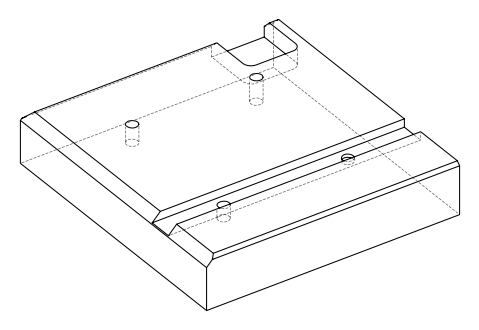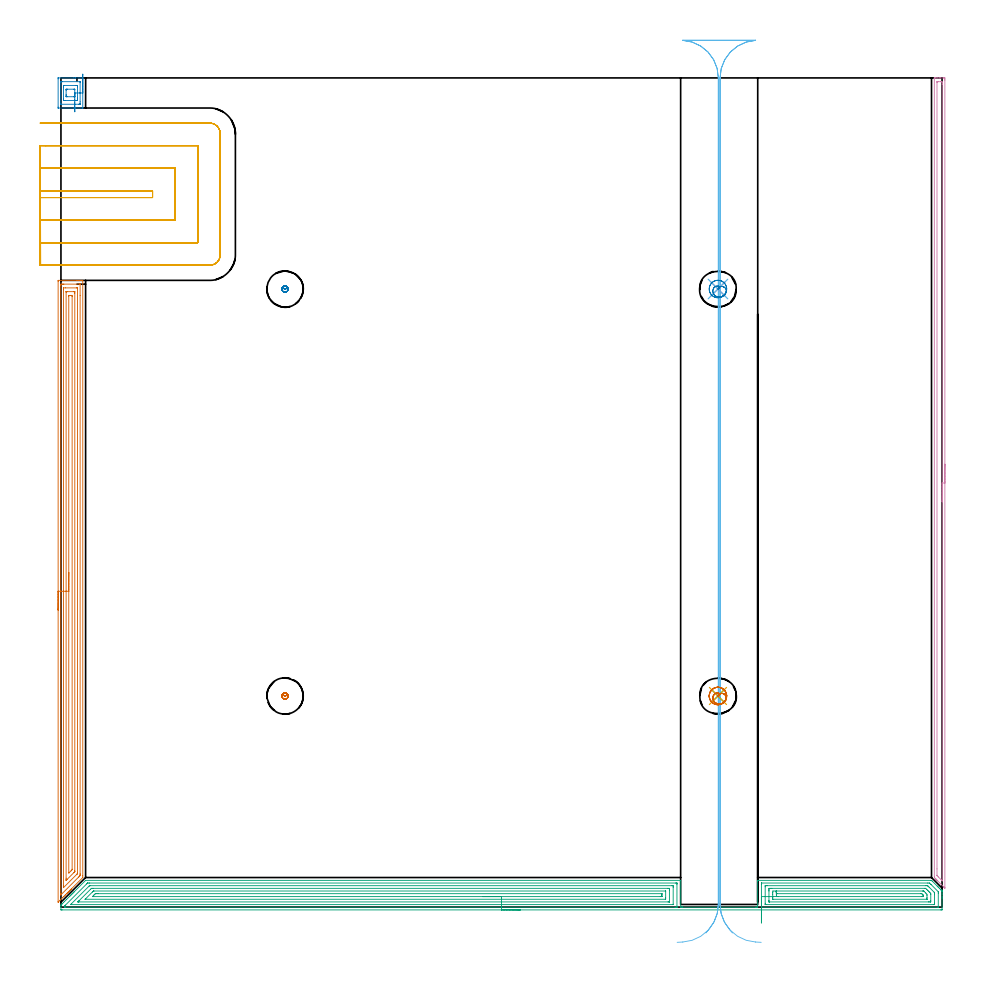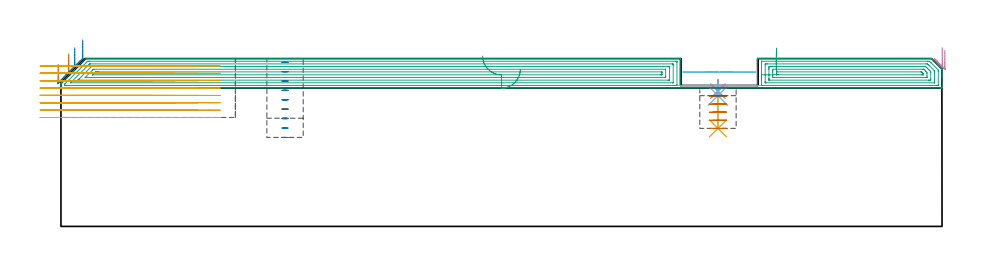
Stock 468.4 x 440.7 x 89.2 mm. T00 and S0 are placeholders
(PLAN: 14 operations, 6 tool changes, 65.9 min)
(1 AREA_MILL | FG_CHAMFER_SURFACE | UGT0205_001 | 13.23 min | 29156 mm3)
(2 AREA_MILL_1 | FG_CHAMFER_SURFACE_1 | UGT0205_001 | 0.87 min | 1957 mm3)
(3 AREA_MILL_2 | FG_CHAMFER_SURFACE_2 | UGT0205_001 | 21.07 min | 56235 mm3)
(4 AREA_MILL_3 | FG_CHAMFER_SURFACE_3 | UGT0205_001 | 7.05 min | 6704 mm3)
(5 MILL_SLOT | SLOT_PARTIAL_RECTANGULAR | NXT0201_012 | Follow Part, ap 4, ae 75% | 16.62 min | 262096 mm3)
(6 MILL_RECTANGULAR_SLOT | SLOT_RECTANGULAR | UGT0201_019 | Follow Part, ap 10, ae 75% | 4.15 min | 253340 mm3)
(7 MILL_BLIND_HOLE_FROM_SOLID_MATERIAL | STEP1POCKET | NXT0201_012 | Spiral | 0.44 min | 9269 mm3)
(8 MILL_BLIND_HOLE_FROM_SOLID_MATERIAL_1 | STEP1POCKET_2 | NXT0201_012 | Spiral | 0.57 min | 12193 mm3)
(9 SPOT_DRILL | STEP1POCKET_1 | NXT0321_9005460120000 | 0.05 min | 161 mm3)
(10 SPOT_DRILL_1 | STEP1POCKET_3 | NXT0321_9005460120000 | 0.05 min | 176 mm3)
(11 DRILL_BLIND_HOLE_INTO_CENTER | STEP1POCKET_1 | NXT0301_128 | 0.1 min | 2292 mm3)
(12 DRILL_BLIND_HOLE_INTO_CENTER_1 | STEP1POCKET_3 | NXT0301_128 | 0.03 min | 310 mm3)
(13 MILL_ROUGH_BLIND_HOLE_CONTOUR | STEP1POCKET_1 | NXT0201_010 | Spiral | 1.28 min | 4232 mm3)
(14 MILL_ROUGH_BLIND_HOLE_CONTOUR_1 | STEP1POCKET_3 | NXT0201_010 | Spiral | 0.43 min | 1048 mm3)
(TOOL UGT0205_001 | Chamfer Mill 20 x 3 x 45 deg. | D20 FL50 Z2)
(TOOL NXT0201_012 | ENDMILL 16mm [2P460-1600-NA 1630] | D16 FL38 Z6)
(TOOL UGT0201_019 | End mill 40 mm | D40 FL63 Z6)
(TOOL NXT0321_9005460120000 | NC Spot Drill, 142deg, 12mm, Carbide, Uncoated | D12 PA142 FL30 Z2)
(TOOL NXT0301_128 | Carbide Drill 12mm [861.1-1200-036A1-GP GC34] | D12 PA150 FL37.4 Z2)
(TOOL NXT0201_010 | ENDMILL 10mm [2P460-1000-NA 1630] | D10 FL30 Z6)
(OP 1 AREA_MILL)
G17 G21 G94 G90
T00 M6
G54
G17 G0 G90 X-1.5 Y157.85 S1061 M3
G43 Z99.2 H0
Z86.1
G94 G1 Y157.888 Z85.228 F250.
Y158.002 Z84.364
Y158.191 Z83.512
Y158.453 Z82.68
Y158.787 Z81.874
Y159.19 Z81.1
Y159.658 Z80.364
Y160.19 Z79.672
Y160.779 Z79.029
Y161.422 Z78.44
Y162.114 Z77.908
Y162.85 Z77.44
Y163.624 Z77.037
Y164.43 Z76.703
Y165.262 Z76.441
Y166.113 Z76.252
Y166.978 Z76.138
Y167.85 Z76.1
Y332.495
X-1.495 Y332.983 Z76.103
X-1.492 Y333.09 Z76.106
X-1.38 Y333.1 Z76.218
X8.562 Z86.156
X9.129 Z86.725
X9.44 Z87.036
X10.007 Z87.603
X10.318 Z87.913
X10.941 Z88.541
X11.314 Z88.913
X11.459 Y333.097 Z89.051
X11.598 Y333.09 Z89.189
X11.6 Y332.942 Z89.2
Y16.59
X11.598 Y15.7 Z89.198
X11.597 Y15.698 Z89.197
X5.489 Y9.587 Z83.085
X5.352 Y9.451 Z82.95
X5.189 Y9.288 Z82.787
X5.05 Y9.148 Z82.646
X4.906 Y9.005 Z82.504
X4.757 Y8.856 Z82.355
X4.611 Y8.709 Z82.206
X4.46 Y8.559 Z82.058
X4.325 Y8.424 Z81.923
X4.172 Y8.27 Z81.767
X4.014 Y8.113 Z81.611
X3.893 Y7.992 Z81.491
X3.733 Y7.83 Z81.328
X3.567 Y7.666 Z81.165
X3.294 Y7.393 Z80.892
X3.122 Y7.22 Z80.718
X2.564 Y6.664 Z80.164
X2.23 Y6.328 Z79.826
X1.625 Y5.725 Z79.225
X0.952 Y5.052 Z78.551
X-0.449 Y3.651 Z77.15
X-1.343 Y2.758 Z76.257
X-1.493 Y2.619 Z76.106
X-1.5 Y2.758 Z76.1
Y2.778
Y167.85
X-0.086 Z77.514
X-0.085 Y330.575 Z77.515
X-0.084 Y330.711 Z77.516
X-0.079 Y331.08 Z77.521
X0.283 Y331.094 Z77.883
X0.66 Y331.098 Z78.26
X1.155 Y331.1 Z78.755
X1.538 Z79.138
X9.935 Z87.535
X10.113 Y331.098 Z87.713
X10.141 Y331.096 Z87.741
X10.169 Y331.09 Z87.769
X10.179 Y331.083 Z87.779
X10.18 Y331.061 Z87.78
X10.185 Y330.846 Z87.785
X10.186 Y325.085 Z87.786
X10.185 Y17.618 Z87.785
X10.184 Y17.483 Z87.784
X10.175 Y16.736 Z87.775
X10.036 Y16.59 Z87.636
X9.737 Y16.288 Z87.337
X9.44 Y15.99 Z87.04
X0.224 Y6.774 Z77.824
X0.075 Y6.626 Z77.675
X-0.001 Y6.553 Z77.599
X-0.073 Y6.488 Z77.527
X-0.079 Y6.486 Z77.521
X-0.081 Y6.529 Z77.519
X-0.085 Y6.638 Z77.515
Y6.774
X-0.086 Y7.255 Z77.514
Y167.85
X1.328 Z78.928
X1.329 Y328.246 Z78.929
X1.331 Y328.926 Z78.931
X1.333 Y329.032 Z78.933
X1.335 Y329.078 Z78.935
X1.374 Y329.092 Z78.974
X2.416 Y329.1 Z80.016
X8.392 Y329.099 Z85.992
X8.562 Y329.095 Z86.162
X8.733 Y329.09 Z86.333
X8.765 Y329.083 Z86.365
X8.767 Y329.053 Z86.367
X8.77 Y328.997 Z86.37
X8.771 Y328.926 Z86.371
Y328.713
Y18.163
X8.768 Y17.95 Z86.368
X8.764 Y17.809 Z86.364
X8.761 Y17.772 Z86.361
X8.75 Y17.757 Z86.35
X8.721 Y17.724 Z86.321
X8.562 Y17.561 Z86.162
X8.523 Y17.522 Z86.123
X1.344 Y10.344 Z78.944
X1.337 Y10.34 Z78.937
X1.333 Y10.341 Z78.933
X1.331 Y10.344 Z78.931
X1.33 Y10.354 Z78.93
X1.329 Y10.556 Z78.929
X1.328 Y11.236 Z78.928
Y167.85
X2.743 Z80.343
Y326.808
X2.746 Y326.996 Z80.346
X2.748 Y327.062 Z80.348
X2.751 Y327.09 Z80.351
X2.771 Y327.092 Z80.371
X2.875 Y327.096 Z80.475
X3.294 Y327.1 Z80.894
X3.334 Z80.934
X6.806 Z84.406
X6.847 Z84.447
X7.225 Y327.093 Z84.825
X7.319 Y327.09 Z84.919
X7.351 Y327.081 Z84.951
X7.353 Y327.051 Z84.953
X7.355 Y326.972 Z84.955
X7.357 Y326.581 Z84.957
Y326.249
Y19.267
X7.355 Y18.987 Z84.955
X7.352 Y18.848 Z84.952
X7.35 Y18.817 Z84.95
X7.337 Y18.798 Z84.937
X7.305 Y18.76 Z84.905
X6.926 Y18.375 Z84.526
X6.866 Y18.314 Z84.466
X3.294 Y14.743 Z80.894
X2.879 Y14.335 Z80.479
X2.82 Y14.281 Z80.42
X2.749 Y14.226 Z80.349
X2.747 Y14.316 Z80.347
X2.744 Y14.472 Z80.344
X2.743 Y14.805 Z80.343
Y15.366
Y167.85
X4.157 Z81.757
Y324.479
X4.172 Y325.09 Z81.772
X4.427 Y325.097 Z82.027
X5.05 Y325.099 Z82.65
X5.304 Z82.904
X5.928 Y325.09 Z83.528
X5.943 Y324.464 Z83.543
Y324.449
X5.942 Y20.145 Z83.542
X5.928 Y19.838 Z83.528
X5.648 Y19.552 Z83.248
X5.369 Y19.267 Z82.969
X4.476 Y18.375 Z82.076
X4.321 Y18.224 Z81.921
X4.172 Y18.082 Z81.772
X4.158 Y18.375 Z81.758
X4.157 Y18.39 Z81.757
Y167.85
Y168.722 Z81.795
Y169.586 Z81.909
Y170.438 Z82.098
Y171.27 Z82.36
Y172.076 Z82.694
Y172.85 Z83.097
Y173.586 Z83.565
Y174.278 Z84.096
Y174.921 Z84.686
Y175.51 Z85.329
Y176.041 Z86.021
Y176.51 Z86.757
Y176.913 Z87.531
Y177.247 Z88.337
Y177.509 Z89.169
Y177.698 Z90.02
Y177.812 Z90.885
Y177.85 Z91.757
G0 Z99.2
M5
M2
(OP 2 AREA_MILL_1)
G17 G21 G94 G90
T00 M6
G54
G17 G0 G90 X11.6 Y442.7 S1061 M3
G43 Z99.2 H0
G94 G1 Y442.662 Z98.328 F250.
Y442.548 Z97.463
Y442.359 Z96.612
Y442.097 Z95.78
Y441.763 Z94.974
Y441.36 Z94.2
Y440.892 Z93.464
Y440.36 Z92.772
Y439.771 Z92.129
Y439.128 Z91.54
Y438.436 Z91.008
Y437.7 Z90.54
Y436.926 Z90.137
Y436.12 Z89.803
Y435.288 Z89.541
Y434.437 Z89.352
Y433.572 Z89.238
Y432.7 Z89.2
Y424.744
X11.594 Y424.71 Z89.193
X11.519 Y424.7 Z89.117
X7.596 Z85.195
X6.806 Z84.399
X-1.491 Z76.104
X-1.496 Y424.703 Z76.1
X-1.498 Y424.707 Z76.098
X-1.5 Y425.186 Z76.1
Y440.214
X-1.498 Y440.694 Z76.098
X-1.496 Y440.697 Z76.1
X-1.491 Y440.7 Z76.104
X6.806 Z84.399
X7.596 Z85.195
X7.684 Z85.283
X11.519 Z89.118
X11.594 Y440.69 Z89.193
X11.6 Y440.655 Z89.2
Y432.7
X10.186 Z87.786
Y427.972
X10.185 Y427.088 Z87.785
X10.184 Y426.954 Z87.784
X10.181 Y426.767 Z87.781
X10.179 Y426.724 Z87.779
X10.171 Y426.71 Z87.771
X10.114 Y426.707 Z87.714
X9.945 Y426.703 Z87.545
X9.693 Y426.7 Z87.293
X9.44 Z87.04
X0.034 Z77.634
X-0.043 Y426.702 Z77.557
X-0.072 Y426.706 Z77.528
X-0.079 Y426.71 Z77.521
X-0.082 Y426.719 Z77.518
X-0.084 Y426.752 Z77.516
X-0.086 Y426.821 Z77.514
Y426.954
X-0.085 Y438.312 Z77.515
X-0.084 Y438.446 Z77.516
X-0.081 Y438.633 Z77.519
X-0.079 Y438.676 Z77.521
X-0.071 Y438.69 Z77.529
X-0.014 Y438.693 Z77.586
X0.155 Y438.697 Z77.755
X0.407 Y438.7 Z78.007
X0.66 Z78.26
X10.066 Z87.666
X10.143 Y438.698 Z87.743
X10.172 Y438.694 Z87.772
X10.179 Y438.69 Z87.779
X10.182 Y438.681 Z87.782
X10.184 Y438.648 Z87.784
X10.186 Y438.579 Z87.786
Y438.446
Y432.7
X8.772 Z86.372
Y430.279
X8.771 Y429.606 Z86.371
X8.77 Y429.397 Z86.37
X8.764 Y428.722 Z86.364
X8.583 Y428.701 Z86.183
X2.438 Y428.7 Z80.038
X1.559 Y428.701 Z79.159
X1.538 Y428.702 Z79.138
X1.335 Y428.722 Z78.935
X1.332 Y428.929 Z78.932
X1.329 Y429.606 Z78.929
X1.328 Y429.817 Z78.928
X1.329 Y435.794 Z78.929
X1.33 Y436.003 Z78.93
X1.336 Y436.678 Z78.936
X1.517 Y436.699 Z79.117
X7.662 Y436.7 Z85.262
X8.541 Y436.699 Z86.141
X8.562 Y436.698 Z86.162
X8.764 Y436.678 Z86.364
X8.768 Y436.471 Z86.368
X8.771 Y435.794 Z86.371
Y435.583
X8.772 Y432.7 Z86.372
X7.357 Z84.957
Y431.703
X7.356 Y431.374 Z84.956
X7.353 Y430.823 Z84.953
X7.35 Y430.742 Z84.95
X7.345 Y430.71 Z84.945
X7.308 Y430.708 Z84.908
X7.141 Y430.704 Z84.741
X6.806 Y430.701 Z84.406
X6.598 Y430.7 Z84.198
X3.294 Z80.894
X3.085 Z80.685
X2.887 Y430.705 Z80.487
X2.789 Y430.709 Z80.389
X2.749 Y430.713 Z80.349
X2.748 Y430.742 Z80.348
X2.744 Y431.043 Z80.344
X2.743 Y431.374 Z80.343
Y431.929
X2.744 Y434.026 Z80.344
X2.747 Y434.577 Z80.347
X2.75 Y434.658 Z80.35
X2.755 Y434.69 Z80.355
X2.792 Y434.692 Z80.392
X2.959 Y434.696 Z80.559
X3.294 Y434.699 Z80.894
X3.502 Y434.7 Z81.102
X6.806 Z84.406
X7.015 Z84.615
X7.213 Y434.696 Z84.813
X7.311 Y434.691 Z84.911
X7.351 Y434.687 Z84.951
X7.352 Y434.658 Z84.952
X7.356 Y434.357 Z84.956
X7.357 Y432.7 Z84.957
Y431.829 Z84.995
Y430.964 Z85.109
Y430.112 Z85.298
Y429.28 Z85.56
Y428.474 Z85.894
Y427.7 Z86.297
Y426.964 Z86.765
Y426.272 Z87.296
Y425.629 Z87.886
Y425.039 Z88.529
Y424.508 Z89.221
Y424.039 Z89.957
X7.356 Y423.637 Z90.73
Y423.303 Z91.536
Y423.04 Z92.368
Y422.851 Z93.22
Y422.737 Z94.085
Y422.699 Z94.956
G0 Z99.2
M5
M2
(OP 3 AREA_MILL_2)
G17 G21 G94 G90
T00 M6
G54
G17 G0 G90 X244.15 Y-1.5 S1061 M3
G43 Z99.2 H0
Z83.5
G94 G1 X244.112 Z82.628 F250.
X243.998 Z81.764
X243.809 Z80.912
X243.547 Z80.08
X243.213 Z79.274
X242.81 Z78.5
X242.341 Z77.764
X241.81 Z77.072
X241.221 Z76.429
X240.578 Z75.84
X239.886 Z75.308
X239.15 Z74.84
X238.376 Z74.437
X237.57 Z74.103
X236.738 Z73.841
X235.886 Z73.652
X235.022 Z73.538
X234.15 Z73.5
X0.614
X0.366 Y-1.497 Z73.503
X0.003 Y-1.491 Z73.505
X0.001 Y-1.435 Z73.562
X0. Y-0.23 Z74.765
Y0.758 Z75.757
X0.008 Y1.086 Z76.086
X0.01 Y1.1 Z76.099
X0.167 Y1.265 Z76.265
X0.355 Y1.456 Z76.455
X0.425 Y1.525 Z76.525
X0.614 Y1.715 Z76.713
X0.716 Y1.817 Z76.815
X1.302 Y2.402 Z77.402
X1.954 Y3.054 Z78.053
X2.847 Y3.947 Z78.946
X4.518 Y5.619 Z80.617
X4.633 Y5.735 Z80.731
X4.81 Y5.911 Z80.909
X5.079 Y6.18 Z81.178
X5.247 Y6.35 Z81.344
X5.413 Y6.514 Z81.511
X5.526 Y6.627 Z81.625
X5.686 Y6.789 Z81.783
X5.844 Y6.945 Z81.942
X5.972 Y7.073 Z82.071
X6.125 Y7.227 Z82.222
X6.275 Y7.376 Z82.373
X6.419 Y7.52 Z82.518
X6.564 Y7.666 Z82.661
X6.706 Y7.807 Z82.804
X6.865 Y7.966 Z82.964
X7.003 Y8.105 Z83.1
X12.975 Y14.075 Z89.075
X13.09 Y14.19 Z89.188
X13.104 Y14.195 Z89.195
X13.117 Y14.2 Z89.2
X329.261
X329.39 Y14.195 Z89.191
X329.4 Y14.017 Z89.014
Y-0.1 Z74.9
X330.087
X330.088 Y-0.099 Z74.899
X330.09 Y-0.1 Z74.9
X330.166
X330.169 Y-0.099 Z74.895
X330.171 Z74.894
X330.178 Y-0.098 Z74.891
X330.182 Y-0.096 Z74.89
X330.183 Z74.891
X330.2 Y-0.097 Z74.889
X330.204 Y-0.099 Z74.891
X330.218 Y-0.1 Z74.9
X330.293
X330.313
X330.319 Y-0.095 Z74.892
X330.326 Y-0.088 Z74.884
X330.338 Y-0.089 Z74.886
X330.418 Y-0.1 Z74.9
X369.449
X369.513 Y-0.099 Z74.894
X369.515 Y-0.098 Z74.893
X369.517 Z74.895
X369.519 Y-0.097 Z74.893
X369.524 Y-0.098 Z74.895
X369.528
X369.539 Y-0.1 Z74.9
X370.3
Y13.807 Z88.804
X370.303 Y14.148 Z89.146
X370.31 Y14.195 Z89.193
X370.342 Y14.2 Z89.2
X462.328
X462.694 Y14.202 Z89.182
X462.996 Y13.906 Z88.902
X465.727 Y11.175 Z86.171
X466.069 Y10.831 Z85.831
X466.269 Y10.631 Z85.631
X466.495 Y10.406 Z85.404
X466.604 Y10.298 Z85.294
X467.041 Y9.859 Z84.858
X467.481 Y9.42 Z84.417
X467.568 Y9.332 Z84.331
X467.686 Y9.214 Z84.214
X467.774 Y9.128 Z84.124
X467.856 Y9.045 Z84.044
X467.984 Y8.917 Z83.916
X468.066 Y8.836 Z83.832
X468.143 Y8.757 Z83.756
X468.281 Y8.616 Z83.615
X468.297 Y8.592 Z83.59
X468.299 Y8.543 Z83.542
X468.3 Y8.516 Z83.515
Y8.323 Z83.323
Y7.447 Z82.446
Y6.789 Z81.784
Y5.582 Z80.579
Y5.034 Z80.029
Y4.431 Z79.426
Y-1.107 Z73.89
X468.296 Y-1.385 Z73.613
X468.29 Y-1.492 Z73.505
X468.18 Y-1.499 Z73.499
X467.686 Y-1.5 Z73.5
X234.15
Y-0.086 Z74.914
X2.4 Y-0.085 Z74.915
X2.252 Y-0.084 Z74.916
X2.048 Y-0.079 Z74.921
X2.009 Y-0.075 Z74.925
X2.005 Y-0.047 Z74.953
X2.003 Y-0.016 Z74.984
X2.002 Y0.162 Z75.162
X2.01 Y0.648 Z75.648
X2.2 Y0.844 Z75.844
X2.4 Y1.049 Z76.049
X13.703 Y12.354 Z87.354
X14.01 Y12.659 Z87.659
X14.106 Y12.748 Z87.748
X14.132 Y12.771 Z87.771
X14.162 Y12.78 Z87.78
X14.903 Y12.785 Z87.785
X15.05
X326.729
X327.35 Y12.78 Z87.78
X327.38 Y12.779 Z87.779
X327.39 Y12.752 Z87.752
X327.394 Y12.664 Z87.664
X327.398 Y12.485 Z87.485
X327.4 Y12.126 Z87.126
X327.399 Y0.246 Z75.246
X327.397 Y0.045 Z75.045
X327.392 Y-0.055 Z74.945
X327.39 Y-0.075 Z74.925
X327.376 Y-0.079 Z74.921
X327.325 Y-0.082 Z74.918
X326.582 Y-0.085 Z74.915
X326.436 Y-0.086 Z74.914
X234.15
Y1.328 Z76.328
X5.233 Y1.329 Z76.329
X5.219 Y1.33 Z76.33
X5.157 Y1.334 Z76.334
X5.209 Y1.398 Z76.398
X5.33 Y1.525 Z76.525
X5.646 Y1.846 Z76.846
X14.975 Y11.175 Z86.175
X15.142 Y11.334 Z86.334
X15.172 Y11.361 Z86.361
X15.263 Y11.365 Z86.365
X15.396 Y11.369 Z86.369
X15.597 Y11.371 Z86.371
X324.796
X324.996 Y11.369 Z86.369
X325.386 Y11.365 Z86.365
X325.39 Y11.175 Z86.175
X325.399 Y10.583 Z85.583
Y1.525 Z76.525
X325.397 Y1.377 Z76.377
X325.394 Y1.341 Z76.341
X325.391 Y1.337 Z76.337
X325.377 Y1.334 Z76.334
X325.329 Y1.331 Z76.331
X325.196 Y1.329 Z76.329
X324.996 Y1.328 Z76.328
X234.15
Y2.743 Z77.743
X9.545
X9.196 Y2.744 Z77.744
X9.082 Y2.747 Z77.747
X9.017 Y2.749 Z77.749
X9.058 Y2.8 Z77.8
X9.097 Y2.842 Z77.842
X9.528 Y3.279 Z78.279
X9.545 Y3.296 Z78.296
X15.796 Y9.547 Z84.547
X16.181 Y9.92 Z84.92
X16.216 Y9.95 Z84.95
X16.28 Y9.953 Z84.953
X16.416 Y9.955 Z84.955
X16.689 Y9.957 Z84.957
X17.036
X322.464
X323.01 Y9.954 Z84.954
X323.364 Y9.95 Z84.95
X323.39 Y9.945 Z84.945
X323.396 Y9.919 Z84.919
X323.399 Y9.42 Z84.42
X323.4 Y9.037 Z84.037
X323.399 Y2.898 Z77.898
X323.393 Y2.769 Z77.769
X323.39 Y2.751 Z77.751
X323.383 Y2.749 Z77.749
X323.351 Y2.745 Z77.745
X323.283 Y2.744 Z77.744
X323.01 Y2.743 Z77.743
X322.663
X234.15
Y4.157 Z79.157
X13.117
X12.896 Y4.164 Z79.164
X12.876 Y4.168 Z79.168
X12.882 Y4.179 Z79.179
X12.894 Y4.194 Z79.194
X16.689 Y7.991 Z82.991
X16.97 Y8.267 Z83.267
X17.179 Y8.469 Z83.469
X17.252 Y8.536 Z83.536
X17.359 Y8.539 Z83.539
X17.582 Y8.543 Z83.543
X321.224
X321.335 Y8.539 Z83.539
X321.383 Y8.536 Z83.536
X321.391 Y8.512 Z83.512
X321.398 Y8.478 Z83.478
X321.399 Y8.466 Z83.466
X321.4 Y4.861 Z79.861
X321.398 Y4.688 Z79.688
X321.39 Y4.342 Z79.342
X321.381 Y4.163 Z79.163
X321.335 Y4.161 Z79.161
X321.224 Y4.157 Z79.157
X234.15
Y5.571 Z80.571
X16.922
X16.837 Y5.573 Z80.573
X16.785 Y5.575 Z80.575
X16.747 Y5.577 Z80.577
X16.753 Y5.593 Z80.593
X16.822 Y5.67 Z80.67
X16.877 Y5.727 Z80.727
X17.582 Y6.435 Z81.435
X17.761 Y6.613 Z81.613
X17.94 Y6.789 Z81.789
X18.209 Y7.05 Z82.05
X18.306 Y7.122 Z82.122
X18.475 Y7.124 Z82.124
X19.023 Y7.128 Z82.128
X19.368 Y7.129 Z82.129
X19.915
X319.092 Y7.128 Z82.128
X319.288 Y7.126 Z82.126
X319.361 Y7.124 Z82.124
X319.386 Y7.122 Z82.122
X319.39 Y7.089 Z82.089
X319.395 Y7.002 Z82.002
X319.4 Y6.826 Z81.826
Y6.789 Z81.789
Y5.948 Z80.948
Y5.911 Z80.911
X319.395 Y5.701 Z80.701
X319.39 Y5.597 Z80.597
X319.388 Y5.578 Z80.578
X319.336 Y5.576 Z80.576
X319.237 Y5.573 Z80.573
X318.89 Y5.571 Z80.571
X318.544
X234.15
X233.278 Z80.609
X232.413 Z80.723
X231.562 Z80.912
X230.73 Z81.174
X229.924 Z81.508
X229.15 Z81.911
X228.414 Z82.38
X227.722 Z82.911
X227.079 Z83.5
X226.49 Z84.143
X225.958 Z84.835
X225.49 Z85.571
X225.087 Z86.345
X224.753 Z87.151
X224.491 Z87.983
X224.302 Z88.835
X224.188 Z89.7
X224.15 Z90.571
G0 Z99.2
X372.3 Y-8.571
Z80.571
G1 Y-7.928 Z79.982
Y-7.236 Z79.451
Y-6.5 Z78.982
Y-5.726 Z78.579
Y-4.92 Z78.245
Y-4.088 Z77.983
Y-3.236 Z77.794
Y-2.371 Z77.68
Y-1.5 Z77.642
Y-0.628 Z77.68
Y0.237 Z77.794
Y1.088 Z77.983
Y1.92 Z78.245
Y2.726 Z78.579
Y3.5 Z78.982
Y4.236 Z79.451
Y4.928 Z79.982
Y5.571 Z80.571
X372.301 Y12.052 Z87.052
X372.305 Y12.756 Z87.756
X372.31 Y12.778 Z87.778
X372.323 Y12.78 Z87.78
X372.368 Y12.783 Z87.783
X372.461 Y12.785 Z87.785
X460.689
X461.435 Y12.78 Z87.78
X461.588 Y12.779 Z87.779
X462.328 Y12.12 Z87.12
X462.363 Y12.087 Z87.087
X462.375 Y12.075 Z87.075
X466.29 Y8.16 Z83.16
X466.296 Y7.666 Z82.666
X466.299 Y7.274 Z82.274
Y0.124 Z75.124
X466.296 Y0.019 Z75.019
X466.291 Y-0.05 Z74.95
X466.287 Y-0.079 Z74.921
X465.753 Y-0.086 Z74.914
X372.431 Y-0.085 Z74.915
X372.357 Y-0.084 Z74.916
X372.322 Y-0.081 Z74.919
X372.311 Y-0.079 Z74.921
X372.309 Y-0.069 Z74.931
X372.301 Y0.478 Z75.478
X372.3 Y5.571 Z80.571
X374.3
Y10.796 Z85.796
X374.303 Y11.175 Z86.175
X374.307 Y11.299 Z86.299
X374.31 Y11.356 Z86.356
X374.408 Y11.364 Z86.364
X374.61 Y11.369 Z86.369
X374.807 Y11.37 Z86.37
X375.501 Y11.371 Z86.371
X459.648
X460.344 Y11.369 Z86.369
X460.542 Y11.366 Z86.366
X460.604 Y11.365 Z86.365
X460.675 Y11.309 Z86.309
X460.815 Y11.175 Z86.175
X461.435 Y10.565 Z85.565
X464.114 Y7.885 Z82.885
X464.22 Y7.773 Z82.773
X464.271 Y7.718 Z82.718
X464.29 Y7.666 Z82.666
X464.296 Y7.487 Z82.487
X464.3 Y6.789 Z81.789
Y6.606 Z81.606
Y2.22 Z77.22
X464.296 Y1.525 Z76.525
X464.294 Y1.348 Z76.348
X464.283 Y1.335 Z76.335
X464.263 Y1.333 Z76.333
X464.214 Y1.33 Z76.33
X464.114 Y1.329 Z76.329
X374.607
X374.474 Y1.331 Z76.331
X374.368 Y1.334 Z76.334
X374.31 Y1.337 Z76.337
X374.308 Y1.359 Z76.359
X374.304 Y1.525 Z76.525
X374.3 Y2.023 Z77.023
Y5.571 Z80.571
X376.3
Y8.543 Z83.543
Y8.831 Z83.831
X376.304 Y9.42 Z84.42
X376.309 Y9.7 Z84.7
X376.33 Y9.95 Z84.95
X376.594 Y9.953 Z84.953
X376.942 Y9.956 Z84.956
X377.487 Y9.957 Z84.957
X377.833
X459.102
X459.375 Y9.955 Z84.955
X459.511 Y9.953 Z84.953
X459.575 Y9.95 Z84.95
X459.648 Y9.892 Z84.892
X460.128 Y9.42 Z84.42
X460.542 Y9.01 Z84.01
X461.008 Y8.543 Z83.543
X461.435 Y8.115 Z83.115
X461.876 Y7.666 Z82.666
X462.29 Y7.239 Z82.239
X462.3 Y6.816 Z81.816
Y6.789 Z81.789
Y3.279 Z78.279
X462.293 Y2.855 Z77.855
X462.29 Y2.755 Z77.755
X462.163 Y2.75 Z77.75
X461.978 Y2.746 Z77.746
X461.435 Y2.743 Z77.743
X461.088
X376.594
X376.412 Y2.745 Z77.745
X376.346 Y2.747 Z77.747
X376.317 Y2.749 Z77.749
X376.31 Y2.799 Z77.799
X376.305 Y2.991 Z77.991
X376.302 Y3.279 Z78.279
X376.3 Y3.568 Z78.568
Y5.571 Z80.571
X378.3
Y6.867 Z81.867
X378.303 Y7.666 Z82.666
X378.305 Y7.739 Z82.739
X378.38 Y8.543 Z83.543
X457.862
X458.309 Y8.54 Z83.54
X458.531 Y8.536 Z83.536
X458.555 Y8.535 Z83.535
X458.59 Y8.504 Z83.504
X458.654 Y8.445 Z83.445
X458.755 Y8.346 Z83.346
X459.435 Y7.666 Z82.666
X459.648 Y7.45 Z82.45
X460.29 Y6.789 Z81.789
X460.299 Y6.15 Z81.15
X460.3 Y5.034 Z80.034
X460.297 Y4.397 Z79.397
X460.29 Y4.182 Z79.182
X460.282 Y4.163 Z79.163
X460.261 Y4.161 Z79.161
X460.206 Y4.159 Z79.159
X460.095 Y4.158 Z79.158
X378.38 Y4.157 Z79.157
X378.31 Y4.198 Z79.198
X378.305 Y4.231 Z79.231
X378.3 Y5.034 Z80.034
Y5.112 Z80.112
Y5.571 Z80.571
X380.307 Y5.653 Z80.653
X380.302 Y5.777 Z80.777
X380.301 Y6.975 Z81.975
X380.303 Y7.068 Z82.068
X380.307 Y7.114 Z82.114
X380.309 Y7.12 Z82.12
X380.322 Y7.123 Z82.123
X380.366 Y7.126 Z82.126
X380.713 Y7.128 Z82.128
X456.969
X457.314 Y7.127 Z82.127
X457.452 Y7.124 Z82.124
X457.516 Y7.122 Z82.122
X457.559 Y7.081 Z82.081
X457.862 Y6.79 Z81.79
X457.951 Y6.702 Z81.702
X458.291 Y6.342 Z81.342
X458.294 Y6.33 Z81.33
X458.298 Y6.303 Z81.303
X458.299 Y6.247 Z81.247
X458.3 Y6.135 Z81.135
X458.298 Y5.911 Z80.911
X458.294 Y5.696 Z80.696
X458.29 Y5.591 Z80.591
X458.282 Y5.577 Z80.577
X458.257 Y5.575 Z80.575
X458.207 Y5.573 Z80.573
X457.862 Y5.571 Z80.571
X457.316
X381.405
X381.059 Y5.572 Z80.572
X380.508 Y5.575 Z80.575
X380.369 Y5.578 Z80.578
X380.31 Y5.591 Z80.591
X380.307 Y5.653 Z80.653
X380.283 Y6.242 Z81.296
X380.262 Y6.773 Z81.988
X380.243 Y7.242 Z82.723
X380.226 Y7.645 Z83.497
X380.213 Y7.978 Z84.303
X380.202 Y8.241 Z85.135
X380.194 Y8.43 Z85.986
X380.189 Y8.544 Z86.851
X380.188 Y8.582 Z87.723
X380.189 Y8.545 Z88.594
X380.194 Y8.431 Z89.459
X380.202 Y8.243 Z90.311
X380.212 Y7.981 Z91.143
X380.226 Y7.648 Z91.949
X380.242 Y7.246 Z92.723
X380.261 Y6.778 Z93.459
X380.283 Y6.247 Z94.152
X380.307 Y5.659 Z94.795
G0 Z99.2
M5
M2
(OP 4 AREA_MILL_3)
G17 G21 G94 G90
T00 M6
G54
G17 G0 G90 X469.8 Y235.4 S1061 M3
G43 Z99.2 H0
Z93.6
G94 G1 Y235.362 Z92.728 F250.
Y235.248 Z91.863
Y235.059 Z91.012
Y234.797 Z90.18
Y234.463 Z89.374
Y234.06 Z88.6
Y233.591 Z87.864
Y233.06 Z87.172
Y232.471 Z86.529
Y231.828 Z85.94
Y231.136 Z85.408
Y230.4 Z84.94
Y229.626 Z84.537
Y228.82 Z84.203
Y227.988 Z83.941
Y227.136 Z83.752
Y226.271 Z83.638
Y225.4 Z83.6
Y10.325
X469.796 Y10.114 Z83.601
X469.795 Y10.113 Z83.602
X469.785 Y10.114 Z83.612
X469.327 Y10.572 Z84.072
X469.226 Y10.673 Z84.172
X469.191 Y10.709 Z84.208
X465.961 Y13.937 Z87.436
X465.918 Y13.982 Z87.481
X465.709 Y14.191 Z87.69
X465.665 Y14.234 Z87.733
X465.62 Y14.279 Z87.779
X465.413 Y14.487 Z87.986
X465.368 Y14.531 Z88.029
X465.323 Y14.577 Z88.076
X465.117 Y14.783 Z88.282
X465.071 Y14.828 Z88.326
X465.025 Y14.875 Z88.374
X464.821 Y15.079 Z88.578
X464.774 Y15.124 Z88.623
X464.727 Y15.172 Z88.671
X464.621 Y15.278 Z88.777
X464.326 Y15.574 Z89.071
X464.205 Y15.697 Z89.191
X464.2 Y16.065 Z89.2
Y440.538
X464.203 Y440.69 Z89.188
X464.245 Y440.693 Z89.146
X464.618 Y440.7 Z88.781
X465.017 Z88.383
X465.665 Z87.73
X466.879 Z86.518
X467.445 Z85.949
X468.942 Z84.453
X469.226 Y440.698 Z84.17
X469.791 Y440.692 Z83.605
X469.793 Y440.66 Z83.603
X469.799 Y440.091 Z83.601
X469.8 Y439.515 Z83.6
Y225.4
X468.386 Z85.014
Y14.178
X468.384 Y14.077 Z85.016
X468.381 Y14.01 Z85.019
X468.378 Y13.98 Z85.022
X468.374 Y13.982 Z85.026
X468.335 Y14.017 Z85.065
X468.071 Y14.279 Z85.329
X466.285 Y16.065 Z87.115
X465.665 Y16.69 Z87.735
X465.635 Y16.725 Z87.765
X465.621 Y16.743 Z87.779
X465.618 Y16.806 Z87.782
X465.615 Y16.907 Z87.785
X465.614 Y20.299 Z87.786
X465.615 Y438.407 Z87.785
X465.617 Y438.508 Z87.783
X465.623 Y438.69 Z87.777
X465.665 Y438.692 Z87.735
X466.163 Y438.699 Z87.237
X467.445 Z85.955
X467.945 Y438.697 Z85.455
X468.335 Y438.69 Z85.065
X468.379 Y438.306 Z85.021
X468.382 Y438.259 Z85.018
X468.386 Y437.413 Z85.014
Y437.363
Y225.4
Y224.528 Z85.052
Y223.663 Z85.166
Y222.812 Z85.355
Y221.98 Z85.617
Y221.174 Z85.951
Y220.4 Z86.354
Y219.664 Z86.823
Y218.972 Z87.354
Y218.329 Z87.943
Y217.739 Z88.586
Y217.208 Z89.278
Y216.74 Z90.014
Y216.337 Z90.788
Y216.003 Z91.594
Y215.741 Z92.426
Y215.552 Z93.278
Y215.438 Z94.143
Y215.4 Z95.014
G0 Z99.2
M5
M2
(OP 5 MILL_SLOT)
G17 G21 G94 G90
T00 M6
G54
G17 G0 G90 X-11. Y377.078 S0 M3
G43 Z99.2 H1
Z85.287
G94 G1 X-8. Y377.099 F250.
X-7.749 Y377.1 F500.
X48.7
Y380.7
X-7.748
X-8. Y380.701
X-11. Y380.722 F250.
Y365.067
X-8. Y365.099
G2 X-7.749 Y365.1 R24. F500.
G1 X60.7
Y392.7
X-7.748
G2 X-8. Y392.701 R24.
G1 X-11. Y392.733 F250.
X-10.999 Y353.035
X-8. Y353.097
G2 X-7.749 Y353.1 R12. F500.
G1 X72.7
Y404.7
X-7.748
G2 X-8. Y404.703 R12.
G1 X-10.999 Y404.766 F250.
X-10.749 Y341.1
X-7.749
X79. F500.
G3 X84.7 Y346.8 R5.7
G1 Y411.
G3 X79. Y416.7 R5.7
G1 X-7.748
X-10.748 F250.
G0 X-11. Y377.1 Z81.375
G1 X-8.
X48.7 F500.
Y380.7
X-8.
X-11. F250.
Y365.1
X-8.
X60.7 F500.
Y392.7
X-8.
X-11. F250.
Y353.1
X-8.
X72.7 F500.
Y404.7
X-8.
X-11. F250.
Y341.1
X-8.
X79. F500.
G3 X84.7 Y346.8 R5.7
G1 Y411.
G3 X79. Y416.7 R5.7
G1 X-8.
X-11. F250.
G0 Y377.1 Z77.462
G1 X-8.
X48.7 F500.
Y380.7
X-8.
X-11. F250.
Y365.1
X-8.
X60.7 F500.
Y392.7
X-8.
X-11. F250.
Y353.1
X-8.
X72.7 F500.
Y404.7
X-8.
X-11. F250.
Y341.1
X-8.
X79. F500.
G3 X84.7 Y346.8 R5.7
G1 Y411.
G3 X79. Y416.7 R5.7
G1 X-8.
X-11. F250.
G0 Y377.1 Z73.55
G1 X-8.
X48.7 F500.
Y380.7
X-8.
X-11. F250.
Y365.1
X-8.
X60.7 F500.
Y392.7
X-8.
X-11. F250.
Y353.1
X-8.
X72.7 F500.
Y404.7
X-8.
X-11. F250.
Y341.1
X-8.
X79. F500.
G3 X84.7 Y346.8 R5.7
G1 Y411.
G3 X79. Y416.7 R5.7
G1 X-8.
X-11. F250.
G0 Y377.1 Z69.637
G1 X-8.
X48.7 F500.
Y380.7
X-8.
X-11. F250.
Y365.1
X-8.
X60.7 F500.
Y392.7
X-8.
X-11. F250.
Y353.1
X-8.
X72.7 F500.
Y404.7
X-8.
X-11. F250.
Y341.1
X-8.
X79. F500.
G3 X84.7 Y346.8 R5.7
G1 Y411.
G3 X79. Y416.7 R5.7
G1 X-8.
X-11. F250.
G0 Y377.1 Z65.725
G1 X-8.
X48.7 F500.
Y380.7
X-8.
X-11. F250.
Y365.1
X-8.
X60.7 F500.
Y392.7
X-8.
X-11. F250.
Y353.1
X-8.
X72.7 F500.
Y404.7
X-8.
X-11. F250.
Y341.1
X-8.
X79. F500.
G3 X84.7 Y346.8 R5.7
G1 Y411.
G3 X79. Y416.7 R5.7
G1 X-8.
X-11. F250.
G0 Y377.1 Z61.812
G1 X-8.
X48.7 F500.
Y380.7
X-8.
X-11. F250.
Y365.1
X-8.
X60.7 F500.
Y392.7
X-8.
X-11. F250.
Y353.1
X-8.
X72.7 F500.
Y404.7
X-8.
X-11. F250.
Y341.1
X-8.
X79. F500.
G3 X84.7 Y346.8 R5.7
G1 Y411.
G3 X79. Y416.7 R5.7
G1 X-8.
X-11. F250.
G0 Y377.1 Z57.9
G1 X-8.
X48.7 F500.
Y380.7
X-8.
X-11. F250.
Y365.1
X-8.
X60.7 F500.
Y392.7
X-8.
X-11. F250.
Y353.1
X-8.
X72.7 F500.
Y404.7
X-8.
X-11. F250.
Y341.1
X-8.
X79. F500.
G3 X84.7 Y346.8 R5.7
G1 Y411.
G3 X79. Y416.7 R5.7
G1 X-8.
X-11. F250.
G0 Z99.2
M5
M2
(OP 6 MILL_RECTANGULAR_SLOT)
G17 G21 G94 G90
T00 M6
G54
G17 G0 G90 X356.902 Y-13.749 S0 M3
G43 Z99.2 H0
Z82.05
G94 G1 X354.974 Y-11.45 F250.
G2 X350.3 Y1.4 R20. F500.
G1 Y440.7
G2 X369.205 Y460.67 R20.
G1 Y460.7
X330.495
Y460.67
G2 X349.4 Y440.7 R20.
G1 Y1.4
G2 X344.726 Y-11.45 R20.
G1 X342.798 Y-13.749 F250.
G0 Z99.2
X372.182 Y-18.736
Z74.9
G1 X369.187 Y-18.569
G2 X350.3 Y1.4 R20. F500.
G1 Y440.7
G2 X369.205 Y460.67 R20.
G1 Y460.7
X330.495
Y460.67
G2 X349.4 Y440.7 R20.
G1 Y1.4
G2 X330.513 Y-18.569 R20.
G1 X327.518 Y-18.736 F250.
G0 Z99.2
M5
M2
(OP 7 MILL_BLIND_HOLE_FROM_SOLID_MATERIAL)
G17 G21 G94 G90
T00 M6
G54
G17 G0 G90 X119.1 Y112.2 S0 M3
G43 Z99.2 H1
Z87.243
G94 G3 X119.925 Y113.025 R0.825 F250.
X119.1 Y113.85 R0.825
X117.45 Y112.2 R1.65
X119.1 Y113.85 R-1.65
X118.275 Y113.025 R0.825
X119.1 Y112.2 R0.825
G0 Z82.286
G3 X119.925 Y113.025 R0.825
X119.1 Y113.85 R0.825
X117.45 Y112.2 R1.65
X119.1 Y113.85 R-1.65
X118.275 Y113.025 R0.825
X119.1 Y112.2 R0.825
G0 Z77.329
G3 X119.925 Y113.025 R0.825
X119.1 Y113.85 R0.825
X117.45 Y112.2 R1.65
X119.1 Y113.85 R-1.65
X118.275 Y113.025 R0.825
X119.1 Y112.2 R0.825
G0 Z72.371
G3 X119.925 Y113.025 R0.825
X119.1 Y113.85 R0.825
X117.45 Y112.2 R1.65
X119.1 Y113.85 R-1.65
X118.275 Y113.025 R0.825
X119.1 Y112.2 R0.825
G0 Z67.414
G3 X119.925 Y113.025 R0.825
X119.1 Y113.85 R0.825
X117.45 Y112.2 R1.65
X119.1 Y113.85 R-1.65
X118.275 Y113.025 R0.825
X119.1 Y112.2 R0.825
G0 Z62.457
G3 X119.925 Y113.025 R0.825
X119.1 Y113.85 R0.825
X117.45 Y112.2 R1.65
X119.1 Y113.85 R-1.65
X118.275 Y113.025 R0.825
X119.1 Y112.2 R0.825
G0 Z57.5
G3 X119.925 Y113.025 R0.825
X119.1 Y113.85 R0.825
X117.45 Y112.2 R1.65
X119.1 Y113.85 R-1.65
X118.275 Y113.025 R0.825
X119.1 Y112.2 R0.825
G0 Z99.2
M5
M2
(OP 8 MILL_BLIND_HOLE_FROM_SOLID_MATERIAL_1)
G17 G21 G94 G90
T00 M6
G54
G17 G0 G90 X119.1 Y328.5 S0 M3
G43 Z99.2 H1
Z87.211
G94 G3 X119.925 Y329.325 R0.825 F250.
X119.1 Y330.15 R0.825
X117.45 Y328.5 R1.65
X119.1 Y330.15 R-1.65
X118.275 Y329.325 R0.825
X119.1 Y328.5 R0.825
G0 Z82.222
G3 X119.925 Y329.325 R0.825
X119.1 Y330.15 R0.825
X117.45 Y328.5 R1.65
X119.1 Y330.15 R-1.65
X118.275 Y329.325 R0.825
X119.1 Y328.5 R0.825
G0 Z77.233
G3 X119.925 Y329.325 R0.825
X119.1 Y330.15 R0.825
X117.45 Y328.5 R1.65
X119.1 Y330.15 R-1.65
X118.275 Y329.325 R0.825
X119.1 Y328.5 R0.825
G0 Z72.244
G3 X119.925 Y329.325 R0.825
X119.1 Y330.15 R0.825
X117.45 Y328.5 R1.65
X119.1 Y330.15 R-1.65
X118.275 Y329.325 R0.825
X119.1 Y328.5 R0.825
G0 Z67.256
G3 X119.925 Y329.325 R0.825
X119.1 Y330.15 R0.825
X117.45 Y328.5 R1.65
X119.1 Y330.15 R-1.65
X118.275 Y329.325 R0.825
X119.1 Y328.5 R0.825
G0 Z62.267
G3 X119.925 Y329.325 R0.825
X119.1 Y330.15 R0.825
X117.45 Y328.5 R1.65
X119.1 Y330.15 R-1.65
X118.275 Y329.325 R0.825
X119.1 Y328.5 R0.825
G0 Z57.278
G3 X119.925 Y329.325 R0.825
X119.1 Y330.15 R0.825
X117.45 Y328.5 R1.65
X119.1 Y330.15 R-1.65
X118.275 Y329.325 R0.825
X119.1 Y328.5 R0.825
G0 Z52.289
G3 X119.925 Y329.325 R0.825
X119.1 Y330.15 R0.825
X117.45 Y328.5 R1.65
X119.1 Y330.15 R-1.65
X118.275 Y329.325 R0.825
X119.1 Y328.5 R0.825
G0 Z47.3
G3 X119.925 Y329.325 R0.825
X119.1 Y330.15 R0.825
X117.45 Y328.5 R1.65
X119.1 Y330.15 R-1.65
X118.275 Y329.325 R0.825
X119.1 Y328.5 R0.825
G0 Z99.2
M5
M2
(OP 9 SPOT_DRILL)
G17 G21 G94 G90
T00 M6
G54
G17 G0 G90 X349.2 Y112.2 S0 M3
G43 Z99.2 H0
G94 G81 G98 Z71.9 F250. R77.9
G80
M5
M2
(OP 10 SPOT_DRILL_1)
G17 G21 G94 G90
T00 M6
G54
G17 G0 G90 X349.2 Y328.5 S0 M3
G43 Z99.2 H0
G94 G81 G98 Z71.9 F250. R77.9
G80
M5
M2
(OP 11 DRILL_BLIND_HOLE_INTO_CENTER)
G17 G21 G94 G90
T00 M6
G54
G17 G0 G90 X349.2 Y112.2 S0 M3
G43 Z99.2 H1
G94 G81 G98 Z52.1 F250. R76.9
G80
M5
M2
(OP 12 DRILL_BLIND_HOLE_INTO_CENTER_1)
G17 G21 G94 G90
T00 M6
G54
G17 G0 G90 X349.2 Y328.5 S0 M3
G43 Z99.2 H1
G94 G81 G98 Z69.5 F250. R76.9
G80
M5
M2
(OP 13 MILL_ROUGH_BLIND_HOLE_CONTOUR)
G17 G21 G94 G90
T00 M6
G54
G17 G0 G90 X349.2 Y112.2 S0 M3
G43 Z99.2 H1
Z73.6
G94 G3 X349.37 Y113.74 R0.779 F250.
X346.931 Y112.707 R2.278
X348.451 Y108.228 R3.076
X353.407 Y110.22 R3.923
X351.18 Y116.407 R4.65
X353.407 Y110.22 R-4.65
X352.294 Y113.314 R2.325
X349.2 Y112.2 R2.325
G0 Z69.3
G3 X349.37 Y113.74 R0.779
X346.931 Y112.707 R2.278
X348.451 Y108.228 R3.076
X353.407 Y110.22 R3.923
X351.18 Y116.407 R4.65
X353.407 Y110.22 R-4.65
X352.294 Y113.314 R2.325
X349.2 Y112.2 R2.325
G0 Z65.
G3 X349.37 Y113.74 R0.779
X346.931 Y112.707 R2.278
X348.451 Y108.228 R3.076
X353.407 Y110.22 R3.923
X351.18 Y116.407 R4.65
X353.407 Y110.22 R-4.65
X352.294 Y113.314 R2.325
X349.2 Y112.2 R2.325
G0 Z60.7
G3 X349.37 Y113.74 R0.779
X346.931 Y112.707 R2.278
X348.451 Y108.228 R3.076
X353.407 Y110.22 R3.923
X351.18 Y116.407 R4.65
X353.407 Y110.22 R-4.65
X352.294 Y113.314 R2.325
X349.2 Y112.2 R2.325
G0 Z56.4
G3 X349.37 Y113.74 R0.779
X346.931 Y112.707 R2.278
X348.451 Y108.228 R3.076
X353.407 Y110.22 R3.923
X351.18 Y116.407 R4.65
X353.407 Y110.22 R-4.65
X352.294 Y113.314 R2.325
X349.2 Y112.2 R2.325
G0 Z52.1
G3 X349.37 Y113.74 R0.779
X346.931 Y112.707 R2.278
X348.451 Y108.228 R3.076
X353.407 Y110.22 R3.923
X351.18 Y116.407 R4.65
X353.407 Y110.22 R-4.65
X352.294 Y113.314 R2.325
X349.2 Y112.2 R2.325
G0 Z99.2
M5
M2
(OP 14 MILL_ROUGH_BLIND_HOLE_CONTOUR_1)
G17 G21 G94 G90
T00 M6
G54
G17 G0 G90 X349.2 Y328.5 S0 M3
G43 Z99.2 H1
Z73.7
G94 G3 X349.37 Y330.04 R0.779 F250.
X346.931 Y329.007 R2.278
X348.451 Y324.528 R3.076
X353.407 Y326.52 R3.923
X351.18 Y332.707 R4.65
X353.407 Y326.52 R-4.65
X352.294 Y329.614 R2.325
X349.2 Y328.5 R2.325
G0 Z69.5
G3 X349.37 Y330.04 R0.779
X346.931 Y329.007 R2.278
X348.451 Y324.528 R3.076
X353.407 Y326.52 R3.923
X351.18 Y332.707 R4.65
X353.407 Y326.52 R-4.65
X352.294 Y329.614 R2.325
X349.2 Y328.5 R2.325
G0 Z99.2
M5
M2
